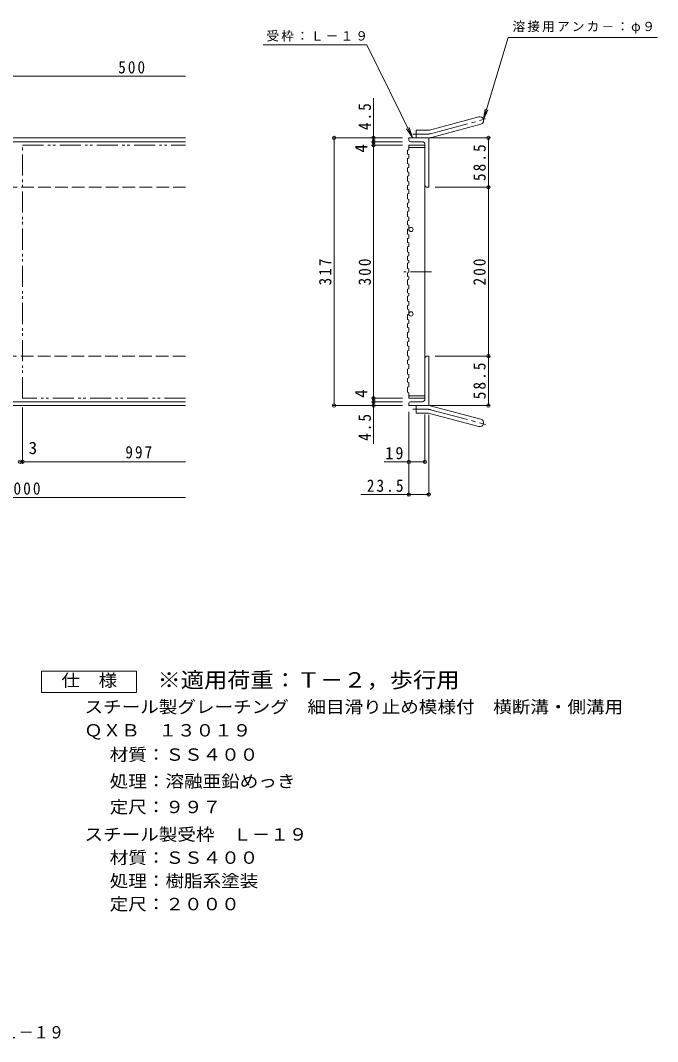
# Model space of a CAD drawing. Units: millimetres, scale not verified. Extents: x -889 to 903, y -688 to 623.
# Drawn here: x 148 to 903, y -688 to 522 of the extents above; entities that cross this region are included whole.
import ezdxf
from ezdxf.enums import TextEntityAlignment as Align

# ---------------------------------------------------------------- set-up
doc = ezdxf.new("R2010")
doc.units = ezdxf.units.MM
doc.header["$LTSCALE"] = 5
doc.header["$PDMODE"] = 32
doc.header["$PDSIZE"] = 4
for name, pattern in [('CHAIN2', [12, 9, -1, 1, -1]), ('DASHED3', [4, 3, -1]), ('DOUBLE_CHAIN1', [8.8, 5, -1, 0.6, -0.6, 0.6, -1])]:
    doc.linetypes.add(name, pattern=pattern)
for name, color, linetype, lineweight in [('B-1', 2, 'Continuous', 9), ('B-2', 3, 'Continuous', 9), ('B-4', 7, 'Continuous', 9), ('B-A', 3, 'Continuous', 9), ('F-4_F-4ﾚｲﾔ', 2, 'Continuous', 9)]:
    doc.layers.add(name, color=color, linetype=linetype, lineweight=lineweight)
doc.layers.add('F-5_F-5ﾚｲﾔ', color=2, linetype='Continuous')
doc.styles.add('ＭＳ ゴシック', font='')
doc.styles.get('ＭＳ ゴシック').set_extended_font_data('MS Gothic')

msp = doc.modelspace()

# ---------------------------------------------------------------- linework, layer by layer
at = {"layer": 'B-1'}
for p, q in [((632.753, 392.1), (690.943, 407.692)), ((616.608, 382.793), (616.608, 391.793)), ((630.423, 391.793), (616.608, 391.793)), ((635.082, 383.406), (693.273, 398.999)), ((-850.757, 382.793), (343.663, 382.793)), ((-850.757, 378.293), (343.663, 378.293)), ((631.608, 382.793), (608.108, 382.793)), ((608.108, 382.793), (608.108, 380.293)), ((610.108, 378.293), (624.108, 378.293)), ((627.108, 327.293), (627.108, 375.293)), ((631.608, 382.793), (631.608, 324.293)), ((630.108, 324.293), (631.608, 324.293)), ((627.108, 121.292), (627.108, 73.292)), ((630.108, 124.292), (631.608, 124.292)), ((631.608, 65.793), (631.608, 124.292)), ((343.663, 70.292), (-850.757, 70.292)), ((343.663, 65.792), (-850.757, 65.792)), ((608.108, 65.793), (608.108, 68.292)), ((631.608, 65.793), (608.108, 65.793)), ((610.108, 70.292), (624.108, 70.292)), ((616.608, 65.793), (616.608, 56.792)), ((635.082, 65.179), (693.273, 49.587)), ((630.423, 56.792), (616.608, 56.792)), ((632.753, 56.486), (690.943, 40.894))]:
    msp.add_line(p, q, dxfattribs=at)
at = {"layer": 'B-1', "linetype": 'CHAIN2'}
for p, q in [((633.917, 387.753), (699.084, 405.214)), ((630.423, 387.293), (612.803, 387.293)), ((630.423, 61.293), (612.803, 61.293)), ((633.917, 60.833), (699.084, 43.371))]:
    msp.add_line(p, q, dxfattribs=at)
at = {"layer": 'B-1', "linetype": 'DASHED3'}
for p, q in [((-850.757, 324.293), (343.663, 324.293)), ((343.663, 124.292), (-850.757, 124.292))]:
    msp.add_line(p, q, dxfattribs=at)
at = {"layer": 'B-1'}
for centre, radius, start, end in [((692.108, 403.345), 4.5, 285.00014, 104.99991), ((630.423, 400.793), 9, 270, 285.00002), ((610.108, 380.293), 2, 180, 270), ((624.108, 375.293), 3, 0, 90), ((630.423, 400.793), 18, 270, 285), ((630.108, 327.293), 3, 180, 270), ((630.108, 121.292), 3, 90, 180), ((624.108, 73.292), 3, 270, 0), ((610.108, 68.292), 2, 90, 180), ((630.423, 47.792), 18, 74.99998, 89.99998), ((630.423, 47.792), 9, 74.99998, 90), ((692.108, 45.24), 4.5, 255.00008, 74.99986)]:
    msp.add_arc(centre, radius, start, end, dxfattribs=at)
at = {"layer": 'B-1', "linetype": 'CHAIN2'}
for centre, start, end in [((630.423, 400.793), 270, 284.99995), ((630.423, 47.792), 75.00005, 90)]:
    msp.add_arc(centre, 13.5, start, end, dxfattribs=at)
at = {"layer": 'B-2', "linetype": 'DOUBLE_CHAIN1'}
for p, q in [((150.744, 74.293), (150.744, 374.293)), ((150.744, 374.293), (343.663, 374.293)), ((635.108, 224.293), (600.108, 224.293)), ((343.663, 74.293), (150.744, 74.293))]:
    msp.add_line(p, q, dxfattribs=at)
at = {"layer": 'B-2'}
for p, q in [((608.108, 374.293), (627.108, 374.293)), ((608.108, 371.293), (627.108, 371.293)), ((627.108, 374.293), (627.108, 274.293)), ((627.108, 74.292), (627.108, 274.293)), ((608.108, 77.292), (627.108, 77.292)), ((608.108, 74.292), (627.108, 74.292))]:
    msp.add_line(p, q, dxfattribs=at)
for centre in [(610.608, 274.293), (610.608, 174.293)]:
    msp.add_circle(centre, 2.5, dxfattribs=at)
at = {"layer": 'B-4'}
for p, q in [((725.652, 501.645), (902.622, 501.645)), ((-100.756, 455.95), (343.663, 455.95)), ((566.37, 429.626), (566.37, 20.29)), ((696.455, 404.51), (701.516, 415.939)), ((612.386, 383.271), (608.407, 395.121)), ((600.608, 382.793), (518.068, 382.793)), ((519.568, 382.793), (519.568, 65.792)), ((600.608, 378.293), (564.87, 378.293)), ((573.87, 382.793), (567.87, 382.793)), ((630.108, 382.793), (703.79, 382.793)), ((702.291, 382.793), (702.291, 324.293)), ((600.608, 374.293), (564.87, 374.293)), ((639.108, 324.293), (703.79, 324.293)), ((702.291, 324.293), (702.291, 124.292)), ((639.108, 124.292), (703.79, 124.292)), ((702.291, 124.292), (702.291, 65.792)), ((600.608, 74.292), (564.87, 74.292)), ((150.744, 63.257), (150.744, -2.306)), ((600.608, 65.792), (518.068, 65.792)), ((600.608, 70.292), (564.87, 70.292)), ((630.108, 65.792), (703.79, 65.792)), ((608.108, 58.292), (608.108, -41.199)), ((627.108, 55.278), (627.108, -2.592)), ((631.608, 54.903), (631.608, -41.199)), ((147.744, -0.806), (150.744, -0.806)), ((150.744, -0.806), (343.663, -0.806)), ((627.108, -1.092), (579.01, -1.092)), ((-850.757, -43.043), (343.663, -43.043)), ((631.608, -39.699), (551.109, -39.699))]:
    msp.add_line(p, q, dxfattribs=at)
for points in [[(725.652, 501.645), (696.455, 404.51), (698.386, 416.86)], [(435.67, 492.856), (558.231, 492.856), (612.386, 383.271), (605.476, 393.687)]]:
    msp.add_lwpolyline(points, dxfattribs=at)
for p in [(519.568, 382.793), (566.37, 382.793), (566.37, 378.293), (566.37, 374.293), (702.291, 382.793), (702.291, 324.293), (702.291, 124.292), (566.37, 74.292), (519.568, 65.792), (566.37, 70.292), (566.37, 65.792), (702.291, 65.792), (147.744, -0.806), (150.744, -0.806), (608.108, -1.092), (627.108, -1.092), (608.108, -39.699), (631.608, -39.699)]:
    msp.add_point(p, dxfattribs=at)
at = {"layer": 'B-A'}
for p, q in [((606.608, 368.139), (608.108, 368.654)), ((606.608, 363.639), (606.608, 368.139)), ((606.608, 363.639), (608.108, 363.123)), ((608.108, 368.654), (608.108, 374.293)), ((608.108, 358.874), (608.108, 363.123)), ((606.608, 358.358), (608.108, 358.874)), ((606.608, 352.358), (606.608, 358.358)), ((606.608, 352.358), (608.108, 351.843)), ((608.108, 347.72), (608.108, 351.843)), ((606.608, 347.204), (608.108, 347.72)), ((606.608, 342.704), (606.608, 347.204)), ((606.608, 342.704), (608.108, 342.189)), ((608.108, 337.939), (608.108, 342.189)), ((606.608, 337.424), (608.108, 337.939)), ((606.608, 331.424), (606.608, 337.424)), ((606.608, 331.424), (608.108, 330.908)), ((606.608, 326.27), (608.108, 326.785)), ((608.108, 326.785), (608.108, 330.908)), ((606.608, 321.77), (606.608, 326.27)), ((606.608, 321.77), (608.108, 321.254)), ((606.608, 316.489), (608.108, 317.005)), ((606.608, 310.489), (606.608, 316.489)), ((608.108, 317.005), (608.108, 321.254)), ((606.608, 310.489), (608.108, 309.974)), ((606.608, 305.335), (608.108, 305.851)), ((606.608, 300.835), (606.608, 305.335)), ((608.108, 305.851), (608.108, 309.974)), ((606.608, 300.835), (608.108, 300.32)), ((606.608, 295.555), (608.108, 296.07)), ((606.608, 289.555), (606.608, 295.555)), ((608.108, 296.07), (608.108, 300.32)), ((606.608, 289.555), (608.108, 289.04)), ((606.608, 284.401), (608.108, 284.916)), ((606.608, 279.901), (606.608, 284.401)), ((606.608, 279.901), (608.108, 279.386)), ((608.108, 284.916), (608.108, 289.04)), ((608.108, 275.136), (608.108, 279.386)), ((606.608, 274.621), (608.108, 275.136)), ((606.608, 268.621), (606.608, 274.621)), ((606.608, 268.621), (608.108, 268.105)), ((608.108, 263.982), (608.108, 268.105)), ((606.608, 263.467), (608.108, 263.982)), ((606.608, 258.967), (606.608, 263.467)), ((606.608, 258.967), (608.108, 258.451)), ((606.608, 253.686), (608.108, 254.201)), ((608.108, 254.201), (608.108, 258.451)), ((606.608, 247.686), (606.608, 253.686)), ((606.608, 247.686), (608.108, 247.171)), ((606.608, 242.532), (608.108, 243.048)), ((606.608, 238.032), (606.608, 242.532)), ((608.108, 243.048), (608.108, 247.171)), ((606.608, 238.032), (608.108, 237.517)), ((606.608, 234.244), (608.108, 234.76)), ((606.608, 228.244), (606.608, 234.244)), ((608.108, 234.76), (608.108, 237.517)), ((606.608, 228.244), (608.108, 227.729)), ((606.608, 223.09), (608.108, 223.606)), ((606.608, 218.59), (606.608, 223.09)), ((606.608, 218.59), (608.108, 218.075)), ((608.108, 223.606), (608.108, 227.729)), ((608.108, 215.318), (608.108, 218.075)), ((606.608, 214.803), (608.108, 215.318)), ((606.608, 208.802), (606.608, 214.803)), ((606.608, 208.802), (608.108, 208.287)), ((608.108, 204.164), (608.108, 208.287)), ((606.608, 203.649), (608.108, 204.164)), ((606.608, 199.149), (606.608, 203.649)), ((606.608, 199.149), (608.108, 198.633)), ((606.608, 195.361), (608.108, 195.876)), ((606.608, 189.361), (606.608, 195.361)), ((608.108, 195.876), (608.108, 198.633)), ((606.608, 189.361), (608.108, 188.845)), ((606.608, 184.207), (608.108, 184.722)), ((606.608, 179.707), (606.608, 184.207)), ((608.108, 184.722), (608.108, 188.845)), ((606.608, 179.707), (608.108, 179.191)), ((606.608, 173.777), (608.108, 174.292)), ((606.608, 167.777), (606.608, 173.777)), ((608.108, 174.292), (608.108, 179.191)), ((606.608, 167.777), (608.108, 167.262)), ((606.608, 162.623), (608.108, 163.138)), ((606.608, 158.123), (606.608, 162.623)), ((606.608, 158.123), (608.108, 157.607)), ((608.108, 163.138), (608.108, 167.262)), ((608.108, 152.708), (608.108, 157.607)), ((606.608, 152.193), (608.108, 152.708)), ((606.608, 146.193), (606.608, 152.193)), ((606.608, 146.193), (608.108, 145.678)), ((608.108, 141.554), (608.108, 145.678)), ((606.608, 141.039), (608.108, 141.554)), ((606.608, 136.539), (606.608, 141.039)), ((606.608, 136.539), (608.108, 136.023)), ((608.108, 131.124), (608.108, 136.023)), ((606.608, 130.609), (608.108, 131.124)), ((606.608, 124.609), (606.608, 130.609)), ((606.608, 124.609), (608.108, 124.094)), ((608.108, 119.97), (608.108, 124.094)), ((606.608, 119.455), (608.108, 119.97)), ((606.608, 114.955), (606.608, 119.455)), ((606.608, 114.955), (608.108, 114.44)), ((606.608, 109.025), (608.108, 109.54)), ((606.608, 103.025), (606.608, 109.025)), ((608.108, 109.54), (608.108, 114.44)), ((606.608, 103.025), (608.108, 102.51)), ((606.608, 97.871), (608.108, 98.386)), ((606.608, 93.371), (606.608, 97.871)), ((608.108, 98.386), (608.108, 102.51)), ((606.608, 93.371), (608.108, 92.856)), ((606.608, 87.441), (608.108, 87.956)), ((606.608, 81.441), (606.608, 87.441)), ((608.108, 87.956), (608.108, 92.856)), ((606.608, 81.441), (608.108, 80.926)), ((608.108, 74.292), (608.108, 80.926))]:
    msp.add_line(p, q, dxfattribs=at)
at = {"layer": 'F-4_F-4ﾚｲﾔ'}
msp.add_lwpolyline([(173.039, -273.961), (173.039, -248.96), (285.539, -248.96), (285.539, -273.961)], close=True, dxfattribs=at)

# ---------------------------------------------------------------- texts
at = {"layer": 'B-4', "color": 2, "style": 'ＭＳ ゴシック'}
for p in [(563.37, 365.333), (563.37, 74.878)]:
    msp.add_text('4', height=14.66, rotation=90, dxfattribs=at).set_placement(p, align=Align.BOTTOM_LEFT)
msp.add_text('3', height=14.66, dxfattribs=at).set_placement((157.998, 3.853), align=Align.BOTTOM_LEFT)
at = {"layer": 'B-4', "char_height": 11, "attachment_point": 7, "style": 'ＭＳ ゴシック'}
for s, insert in [('\\T1.17;溶接用アンカ－：φ９', (730.86, 506.312)), ('\\T1.17;受枠：Ｌ－１９', (439.499, 496.874))]:
    msp.add_mtext(s, dxfattribs=dict(at, insert=insert))
at = {"layer": 'B-4', "color": 2, "char_height": 14.66, "attachment_point": 7, "style": 'ＭＳ ゴシック'}
for s, insert in [('\\T1.27;\\W0.9;500', (264.035, 458.95)), ('\\T1.27;\\W0.9;997', (272.47, 2.93)), ('\\T1.27;\\W0.95;19', (580.223, 1.908)), ('\\T1.28;\\W0.9;23.5', (558.387, -36.699)), ('\\T1.28;\\W0.9;2000', (128.57, -40.043))]:
    msp.add_mtext(s, dxfattribs=dict(at, insert=insert))
at = {"layer": 'B-4', "color": 2, "char_height": 14.66, "attachment_point": 7, "rotation": 90, "style": 'ＭＳ ゴシック'}
for s, insert in [('\\T1.27;\\W0.9;4.5', (563.37, 392.021)), ('\\T1.28;\\W0.9;58.5', (699.291, 331.668)), ('\\T1.27;\\W0.9;317', (516.568, 208.043)), ('\\T1.27;\\W0.9;300', (563.37, 208.043)), ('\\T1.27;\\W0.9;200', (699.291, 208.043)), ('\\T1.28;\\W0.9;58.5', (699.291, 73.167)), ('\\T1.27;\\W0.9;4.5', (563.37, 23.929))]:
    msp.add_mtext(s, dxfattribs=dict(at, insert=insert))
at = {"layer": 'F-4_F-4ﾚｲﾔ', "style": 'ＭＳ ゴシック', "width": 1.1}
for s, p in [('仕\u3000様', (196.789, -271.461)), ('スチール製グレーチング\u3000細目滑り止め模様付\u3000横断溝・側溝用', (224.084, -302.921)), ('ＱＸＢ\u3000１３０１９', (223.68, -330.654)), ('材質：ＳＳ４００', (253.94, -359.384)), ('処理：溶融亜鉛めっき', (253.94, -390.952)), ('定尺：９９７', (253.94, -421.478)), ('スチール製受枠\u3000Ｌ－１９', (224.084, -453.978)), ('材質：ＳＳ４００', (253.94, -481.478)), ('処理：樹脂系塗装', (253.94, -508.978)), ('定尺：２０００', (253.94, -536.478))]:
    msp.add_text(s, height=14.66, dxfattribs=at).set_placement(p, align=Align.BOTTOM_LEFT)
at = {"layer": 'F-5_F-5ﾚｲﾔ', "color": 3, "style": 'ＭＳ ゴシック', "width": 1.1}
msp.add_text('※適用荷重：Ｔ－２，歩行用', height=18.33, dxfattribs=at).set_placement((310.539, -273.961), align=Align.BOTTOM_LEFT)
at = {"layer": 'F-5_F-5ﾚｲﾔ', "style": 'ＭＳ ゴシック', "width": 0.9}
msp.add_text('ＱＸＢ\u3000１３０１９＋Ｌ－１９', height=14.66, dxfattribs=at).set_placement((-52.025, -688.34), align=Align.BOTTOM_LEFT)

doc.saveas('drawing.dxf')
